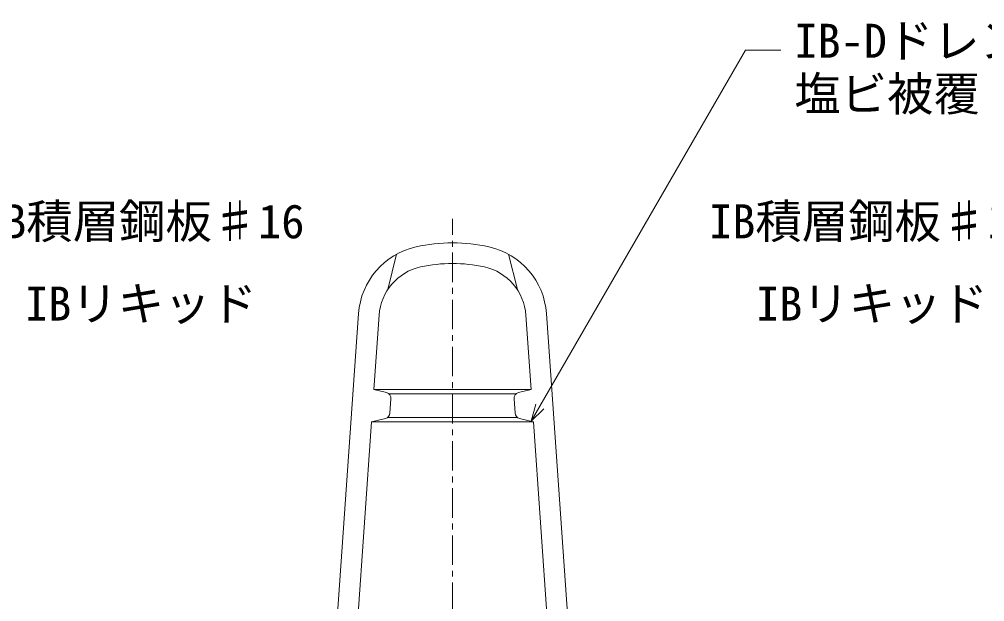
# Model space of a CAD drawing. Units: millimetres, scale not verified. Extents: x -840 to 840, y -594 to 594.
# Drawn here: x -350.1 to -22.5, y -142.1 to 55.6 of the extents above; entities that cross this region are included whole.
import ezdxf
from ezdxf.enums import TextEntityAlignment as Align

# ---------------------------------------------------------------- set-up
doc = ezdxf.new("R2010")
doc.units = ezdxf.units.MM
doc.header["$LTSCALE"] = 2
doc.linetypes.add('CHAIN1', pattern=[8, 5, -1, 1, -1])
for name, color, linetype, lineweight in [('0-3_部材(ﾄﾞﾚﾝ)', 4, 'Continuous', 9), ('0-4_寸法線', 7, 'Continuous', 9), ('0-6_タイトル文字', 5, 'Continuous', 9), ('0-A_中心線', 2, 'CHAIN1', 9)]:
    doc.layers.add(name, color=color, linetype=linetype, lineweight=lineweight)
doc.styles.add('ＭＳ ゴシック', font='')
doc.styles.get('ＭＳ ゴシック').set_extended_font_data('MS Gothic')

msp = doc.modelspace()

# ---------------------------------------------------------------- linework, layer by layer
at = {"layer": '0-3_部材(ﾄﾞﾚﾝ)'}
for p, q in [((-222.14, -24.13), (-225.14, -36.161)), ((-184.14, -24.13), (-181.14, -36.161)), ((-242.922, -157.173), (-235.028, -44.29)), ((-229.811, -70.03), (-228.045, -44.778)), ((-176.468, -70.03), (-178.234, -44.778)), ((-163.358, -157.173), (-171.251, -44.29)), ((-229.811, -70.03), (-176.468, -70.03)), ((-225.521, -71.119), (-229.811, -70.03)), ((-224.722, -71.53), (-181.557, -71.53)), ((-180.758, -71.119), (-176.468, -70.03)), ((-224.359, -78.075), (-224.018, -73.197)), ((-181.92, -78.075), (-182.262, -73.197)), ((-235.72, -154.53), (-230.58, -81.03)), ((-225.878, -79.878), (-230.58, -81.03)), ((-230.58, -81.03), (-175.699, -81.03)), ((-225.148, -79.53), (-181.132, -79.53)), ((-180.401, -79.878), (-175.699, -81.03)), ((-170.56, -154.53), (-175.699, -81.03))]:
    msp.add_line(p, q, dxfattribs=at)
for centre, radius, start, end in [((-210.089, -46.034), 25, 102.54309, 175.99998), ((-203.14, -77.27), 57, 77.45692, 102.54308), ((-196.19, -46.034), 25, 4.00002, 77.45691), ((-210.089, -46.034), 18, 102.54309, 175.99998), ((-203.14, -77.27), 50, 77.45692, 102.54308), ((-196.19, -46.034), 18, 4.00002, 77.45691), ((-226.013, -73.058), 2, 356.00018, 75.75797), ((-180.266, -73.058), 2, 104.24203, 183.99982), ((-226.354, -77.935), 2, 283.77217, 355.99979), ((-179.925, -77.935), 2, 184.00021, 256.22783)]:
    msp.add_arc(centre, radius, start, end, dxfattribs=at)
at = {"layer": '0-4_寸法線'}
for p, q in [((-176.432, -80.851), (-103.688, 45.144)), ((-103.688, 45.144), (-91.688, 45.144))]:
    msp.add_line(p, q, dxfattribs=at)
msp.add_lwpolyline([(-172.189, -76.608), (-176.432, -80.851), (-174.879, -75.055)], dxfattribs=at)
at = {"layer": '0-A_中心線'}
msp.add_line((-203.14, -289.581), (-203.14, -12.164), dxfattribs=at)

# ---------------------------------------------------------------- texts
at = {"layer": '0-6_タイトル文字', "color": 7, "style": 'ＭＳ ゴシック'}
for s, p in [('IB-Dドレン ESP-6 ○○○', (-87.147, 39.085)), ('塩ビ被覆ドレン', (-87.147, 21.085))]:
    msp.add_text(s, height=11.54, rotation=359.999, dxfattribs=at).set_placement(p, align=Align.BOTTOM_LEFT)
for s, p in [('IB積層鋼板♯16', (-363.47, -22.192)), ('IB積層鋼板♯16', (-116.051, -22.192)), ('IBリキッド', (-348.192, -50.115)), ('IBリキッド', (-100.117, -50.115))]:
    msp.add_text(s, height=11.54, dxfattribs=at).set_placement(p, align=Align.BOTTOM_LEFT)

doc.saveas('drawing.dxf')
